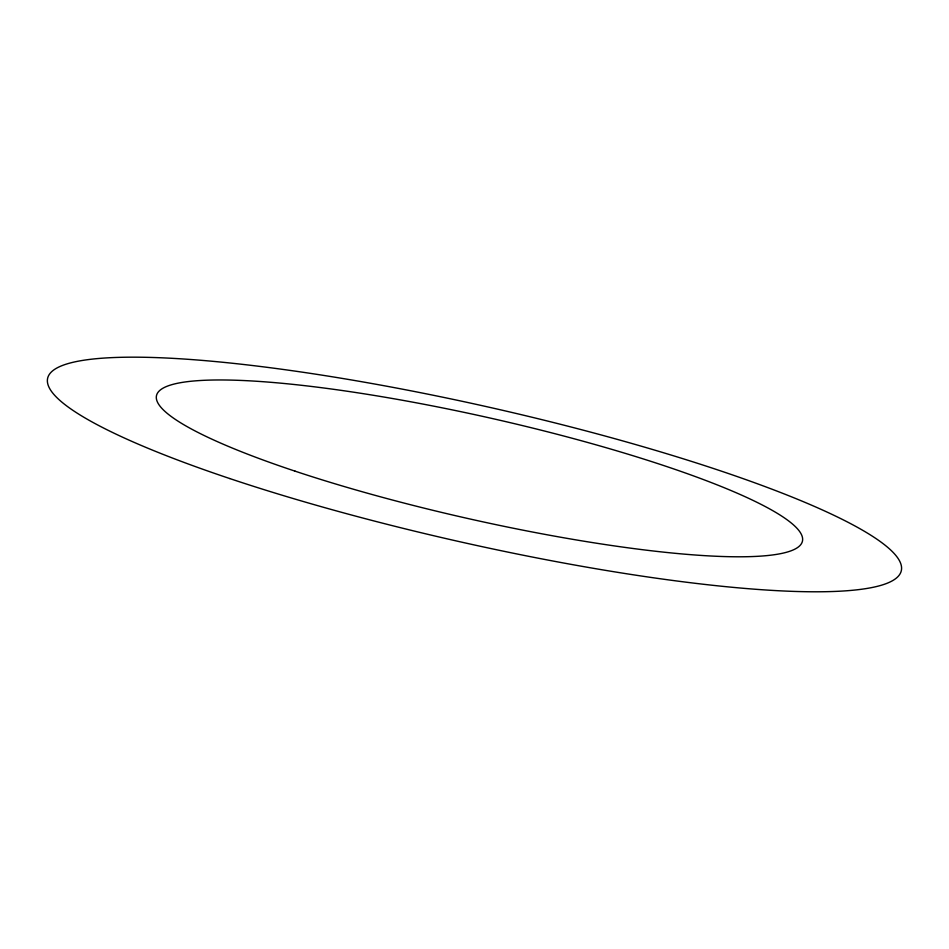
<?xml version="1.0" encoding="UTF-8"?>
<svg xmlns="http://www.w3.org/2000/svg" width="949" height="949" viewBox="0 0 949 949"><rect width="100%" height="100%" fill="white"/><g stroke="black" fill="none" stroke-linecap="round" stroke-linejoin="round"><path stroke-width="1.42" d="M295.056 471.155A331.059 51.448 12.7 0 0 801.431 543.647A331.059 51.448 12.7 0 0 341.794 390.454A331.059 51.448 12.7 0 0 295.056 471.155M229.777 478.557A437.536 68.826 12.7 0 0 899.984 573.979A437.536 68.826 12.7 0 0 293.692 370.917A437.536 68.826 12.7 0 0 229.777 478.557"/></g></svg>
